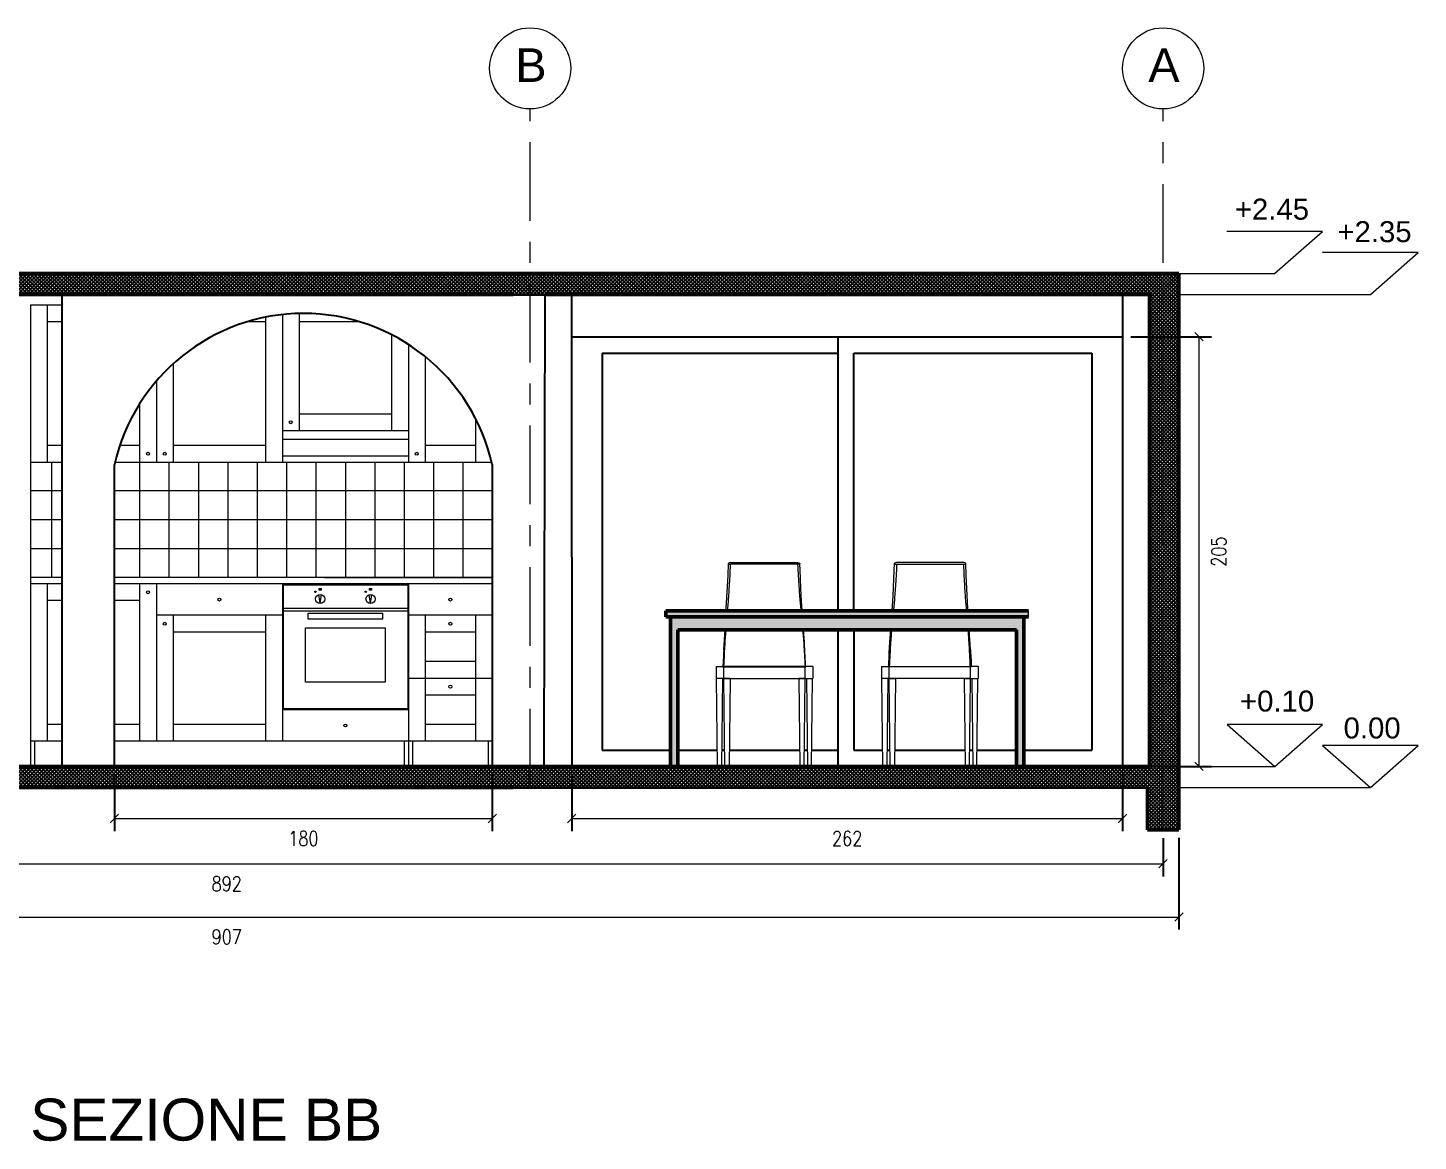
# Model space of a CAD drawing. Header units: inches. Extents: x -1721 to -585, y -6348 to -3019.
# Drawn here: x -953.73 to -947.11, y -3165.26 to -3159.96 of the extents above; entities that cross this region are included whole.
import ezdxf

# ---------------------------------------------------------------- set-up
doc = ezdxf.new("R2010")
doc.units = ezdxf.units.IN
doc.header["$MEASUREMENT"] = 0
for name, pattern in [('$0$CENTERX2', [4, 2.5, -0.5, 0.5, -0.5]), ('$0$CENTRO2', [1.125, 0.75, -0.125, 0.125, -0.125]), ('$0$HIDDEN', [0.375, 0.25, -0.125])]:
    doc.linetypes.add(name, pattern=pattern)
for name, color, linetype, lineweight in [('$0$A-FURN_Num_Penna__8', 8, 'Continuous', 18), ('$0$A-SECT-MCUT', 7, 'Continuous', 35), ('$0$A-WALL-FULL_Num_Penna__7', 7, 'Continuous', 18), ('$0$AA - pareti sezionate', 236, 'Continuous', 50), ('$0$AA - serramenti e porte', 4, 'Continuous', 25), ('$0$AA pareti non sezionate', 2, 'Continuous', 25), ('$0$AA- arredo', 8, 'Continuous', 18), ('$0$SEZIONE ARREDO', 8, 'Continuous', 25), ('$1$AA - linee quote', 3, 'Continuous', 13), ('$2$A-FURN', 8, 'Continuous', 18), ('$2$A-WALL-FULL', 7, 'Continuous', 35)]:
    doc.layers.add(name, color=color, linetype=linetype, lineweight=lineweight)
doc.layers.add('$0$SEZIONE ARREDO_Num_Penna__13', color=7, linetype='Continuous', lineweight=18, true_color=0x939598)
doc.styles.add('$0$ARIAL', font='Arial.ttf')
doc.styles.add('$4$E-ROMANS', font='romans.shx', dxfattribs={"width": 0.8})
doc.styles.get("Standard").update_dxf_attribs({"font": 'Arial.ttf'})
doc.dimstyles.new('$0$E-0100_TICK_12', dxfattribs={"dimscale": 0.001, "dimtxt": 70, "dimasz": 40, "dimexe": 60, "dimexo": 40, "dimgap": 60, "dimtad": 4, "dimdec": 0, "dimlfac": 100, "dimzin": 0, "dimdsep": 46, "dimtxsty": '$4$E-ROMANS', "dimblk": 'OBLIQUE', "dimblk1": 'OBLIQUE', "dimblk2": 'OBLIQUE', "dimcen": 60, "dimclrd": 256, "dimclre": 256, "dimclrt": 256, "dimadec": 0, "dimazin": 0, "dimtfac": 1, "dimtdec": 0, "dimtmove": 1, "dimatfit": 3, "dimldrblk": '$0$_Open90', "dimfxl": 1, "dimtfill": 1, "dimtolj": 1, "dimtzin": 0, "dimlwd": -1, "dimarcsym": 0})

# ---------------------------------------------------------------- blocks, each defined once
blk = doc.blocks.new('_Oblique')
at = {"color": 0, "linetype": 'ByBlock', "lineweight": -2}
blk.add_line((-0.5, -0.5), (0.5, 0.5), dxfattribs=at)
blk = doc.blocks.new('*D214')
at = {"layer": '$1$AA - linee quote', "linetype": 'Continuous', "lineweight": -2, "transparency": 16777216}
for p, q in [((-957.2432, -3163.8174), (-957.2432, -3164.0014)), ((-948.3232, -3163.8199), (-948.3232, -3164.0014))]:
    blk.add_line(p, q, dxfattribs=at)
at = {"layer": '$1$AA - linee quote', "transparency": 16777216}
blk.add_line((-957.2432, -3163.9414), (-948.3232, -3163.9414), dxfattribs=at)
at = {"layer": 'DEFPOINTS', "color": 0, "linetype": 'Continuous', "transparency": 16777216}
for p in [(-957.2432, -3163.7774), (-948.3232, -3163.7799), (-948.3232, -3163.9414)]:
    blk.add_point(p, dxfattribs=at)
at = {"layer": '$1$AA - linee quote', "linetype": 'Continuous', "transparency": 16777216, "xscale": 0.04, "yscale": 0.04, "zscale": 0.04, "rotation": 180}
blk.add_blockref('_Oblique', (-957.2432, -3163.9414), dxfattribs=at)
at = {"layer": '$1$AA - linee quote', "linetype": 'Continuous', "transparency": 16777216, "xscale": 0.04, "yscale": 0.04, "zscale": 0.04}
blk.add_blockref('_Oblique', (-948.3232, -3163.9414), dxfattribs=at)
at = {"layer": '$1$AA - linee quote', "linetype": 'Continuous', "transparency": 16777216, "insert": (-952.7832, -3164.0364), "char_height": 0.07, "attachment_point": 5, "style": '$4$E-ROMANS', "bg_fill": 3, "box_fill_scale": 1.25, "bg_fill_color": 256, "bg_fill_true_color": 13158600, "bg_fill_transparency": 0}
blk.add_mtext('\\A1;892', dxfattribs=at)
blk = doc.blocks.new('$0$_Open90')
at = {"color": 0, "linetype": 'ByBlock', "lineweight": -2}
for p, q in [((-19.69, 19.69), (0, 0)), ((0, 0), (-39.37, 0)), ((0, 0), (-19.69, -19.69))]:
    blk.add_line(p, q, dxfattribs=at)
blk = doc.blocks.new('*D215')
at = {"layer": '$1$AA - linee quote', "linetype": 'Continuous', "lineweight": -2, "transparency": 16777216}
for p, q in [((-957.3182, -3163.8174), (-957.3182, -3164.255)), ((-948.2482, -3163.8174), (-948.2482, -3164.255))]:
    blk.add_line(p, q, dxfattribs=at)
at = {"layer": '$1$AA - linee quote', "transparency": 16777216}
blk.add_line((-957.3182, -3164.195), (-948.2482, -3164.195), dxfattribs=at)
at = {"layer": 'DEFPOINTS', "color": 0, "linetype": 'Continuous', "transparency": 16777216}
for p in [(-957.3182, -3163.7774), (-948.2482, -3163.7774), (-948.2482, -3164.195)]:
    blk.add_point(p, dxfattribs=at)
at = {"layer": '$1$AA - linee quote', "linetype": 'Continuous', "transparency": 16777216, "xscale": 0.04, "yscale": 0.04, "zscale": 0.04, "rotation": 180}
blk.add_blockref('_Oblique', (-957.3182, -3164.195), dxfattribs=at)
at = {"layer": '$1$AA - linee quote', "linetype": 'Continuous', "transparency": 16777216, "xscale": 0.04, "yscale": 0.04, "zscale": 0.04}
blk.add_blockref('_Oblique', (-948.2482, -3164.195), dxfattribs=at)
at = {"layer": '$1$AA - linee quote', "linetype": 'Continuous', "transparency": 16777216, "insert": (-952.7832, -3164.29), "char_height": 0.07, "attachment_point": 5, "style": '$4$E-ROMANS', "bg_fill": 3, "box_fill_scale": 1.25, "bg_fill_color": 256, "bg_fill_true_color": 13158600, "bg_fill_transparency": 0}
blk.add_mtext('\\A1;907', dxfattribs=at)
blk = doc.blocks.new('*D216')
at = {"layer": '$1$AA - linee quote', "linetype": 'Continuous', "lineweight": -2, "transparency": 16777216}
for p, q in [((-951.1398, -3163.5174), (-951.1398, -3163.7856)), ((-948.5166, -3163.5174), (-948.5166, -3163.7856))]:
    blk.add_line(p, q, dxfattribs=at)
at = {"layer": '$1$AA - linee quote', "transparency": 16777216}
blk.add_line((-951.1398, -3163.7256), (-948.5166, -3163.7256), dxfattribs=at)
at = {"layer": 'DEFPOINTS', "color": 0, "linetype": 'Continuous', "transparency": 16777216}
for p in [(-951.1398, -3163.4774), (-948.5166, -3163.4774), (-948.5166, -3163.7256)]:
    blk.add_point(p, dxfattribs=at)
at = {"layer": '$1$AA - linee quote', "linetype": 'Continuous', "transparency": 16777216, "xscale": 0.04, "yscale": 0.04, "zscale": 0.04, "rotation": 180}
blk.add_blockref('_Oblique', (-951.1398, -3163.7256), dxfattribs=at)
at = {"layer": '$1$AA - linee quote', "linetype": 'Continuous', "transparency": 16777216, "xscale": 0.04, "yscale": 0.04, "zscale": 0.04}
blk.add_blockref('_Oblique', (-948.5166, -3163.7256), dxfattribs=at)
at = {"layer": '$1$AA - linee quote', "linetype": 'Continuous', "transparency": 16777216, "insert": (-949.8282, -3163.8206), "char_height": 0.07, "attachment_point": 5, "style": '$4$E-ROMANS', "bg_fill": 3, "box_fill_scale": 1.25, "bg_fill_color": 256, "bg_fill_true_color": 13158600, "bg_fill_transparency": 0}
blk.add_mtext('\\A1;262', dxfattribs=at)
blk = doc.blocks.new('*D217')
at = {"layer": '$1$AA - linee quote', "linetype": 'Continuous', "lineweight": -2, "transparency": 16777216}
for p, q in [((-948.4766, -3161.4303), (-948.0926, -3161.4303)), ((-948.4766, -3163.4774), (-948.0926, -3163.4774))]:
    blk.add_line(p, q, dxfattribs=at)
at = {"layer": '$1$AA - linee quote', "transparency": 16777216}
blk.add_line((-948.1526, -3161.4303), (-948.1526, -3163.4774), dxfattribs=at)
at = {"layer": 'DEFPOINTS', "color": 0, "linetype": 'Continuous', "transparency": 16777216}
for p in [(-948.5166, -3161.4303), (-948.5166, -3163.4774), (-948.1526, -3163.4774)]:
    blk.add_point(p, dxfattribs=at)
at = {"layer": '$1$AA - linee quote', "linetype": 'Continuous', "transparency": 16777216, "xscale": 0.04, "yscale": 0.04, "zscale": 0.04}
for p, rotation in [((-948.1526, -3161.4303), 90), ((-948.1526, -3163.4774), 270)]:
    blk.add_blockref('_Oblique', p, dxfattribs=dict(at, rotation=rotation))
at = {"layer": '$1$AA - linee quote', "linetype": 'Continuous', "transparency": 16777216, "insert": (-948.0576, -3162.4538), "char_height": 0.07, "attachment_point": 5, "rotation": 90, "style": '$4$E-ROMANS', "bg_fill": 3, "box_fill_scale": 1.25, "bg_fill_color": 256, "bg_fill_true_color": 13158600, "bg_fill_transparency": 0}
blk.add_mtext('\\A1;205', dxfattribs=at)
blk = doc.blocks.new('*D218')
at = {"layer": '$1$AA - linee quote', "linetype": 'Continuous', "lineweight": -2, "transparency": 16777216}
for p, q in [((-953.3182, -3163.5174), (-953.3182, -3163.7856)), ((-951.5182, -3163.5174), (-951.5182, -3163.7856))]:
    blk.add_line(p, q, dxfattribs=at)
at = {"layer": '$1$AA - linee quote', "transparency": 16777216}
blk.add_line((-953.3182, -3163.7256), (-951.5182, -3163.7256), dxfattribs=at)
at = {"layer": 'DEFPOINTS', "color": 0, "linetype": 'Continuous', "transparency": 16777216}
for p in [(-953.3182, -3163.4774), (-951.5182, -3163.4774), (-951.5182, -3163.7256)]:
    blk.add_point(p, dxfattribs=at)
at = {"layer": '$1$AA - linee quote', "linetype": 'Continuous', "transparency": 16777216, "xscale": 0.04, "yscale": 0.04, "zscale": 0.04, "rotation": 180}
blk.add_blockref('_Oblique', (-953.3182, -3163.7256), dxfattribs=at)
at = {"layer": '$1$AA - linee quote', "linetype": 'Continuous', "transparency": 16777216, "xscale": 0.04, "yscale": 0.04, "zscale": 0.04}
blk.add_blockref('_Oblique', (-951.5182, -3163.7256), dxfattribs=at)
at = {"layer": '$1$AA - linee quote', "linetype": 'Continuous', "transparency": 16777216, "insert": (-952.4182, -3163.8206), "char_height": 0.07, "attachment_point": 5, "style": '$4$E-ROMANS', "bg_fill": 3, "box_fill_scale": 1.25, "bg_fill_color": 256, "bg_fill_true_color": 13158600, "bg_fill_transparency": 0}
blk.add_mtext('\\A1;180', dxfattribs=at)

msp = doc.modelspace()

# ---------------------------------------------------------------- hatches: boundary and pattern name
at = {"layer": '$0$SEZIONE ARREDO', "true_color": 0x000000}
h = msp.add_hatch(dxfattribs=at)
h.set_pattern_fill('ANSI37', color=18, scale=0.1, angle=-90)
h.set_pattern_definition([(315, (-1209.965505, -3057.126027), (0.00883883476, 0.00883883476), []), (45, (-1209.965505, -3057.126027), (-0.00883883476, 0.00883883476), [])])
h.paths.add_polyline_path([(-957.1736, -3161.4774), (-957.1736, -3161.2281), (-957.1682, -3161.2281), (-951.4182, -3161.2281), (-951.2682, -3161.2281), (-948.3882, -3161.2281), (-948.3882, -3163.4774), (-957.1736, -3163.4774), (-957.1736, -3162.6774), (-957.3182, -3162.6774), (-957.3182, -3163.4774), (-957.3182, -3163.7774), (-957.1682, -3163.7774), (-957.1682, -3163.5774), (-951.4182, -3163.5774), (-948.3982, -3163.5774), (-948.3982, -3163.7799), (-948.2482, -3163.7799), (-948.2482, -3161.1281), (-951.2732, -3161.1281), (-957.3182, -3161.1281), (-957.3182, -3161.4774)])
at = {"layer": '$0$SEZIONE ARREDO_Num_Penna__13', "linetype": 'Continuous', "lineweight": 18, "true_color": 0x656565}
msp.add_hatch(color=251, dxfattribs=at).paths.add_polyline_path([(-948.9641, -3162.7362), (-950.6923, -3162.7362), (-950.6923, -3162.7651), (-948.9641, -3162.7651)])
at = {"layer": '$1$AA - linee quote'}
h = msp.add_hatch(color=256, dxfattribs=at)
h.dxf.hatch_style = 1
h.paths.add_polyline_path([(-947.5645, -3160.9279), (-948.0195, -3160.9279), (-947.792, -3161.1281)], flags=17)
h.paths.add_polyline_path([(-948.0195, -3160.9279), (-947.792, -3161.1281), (-947.5645, -3160.9279)])
h = msp.add_hatch(color=256, dxfattribs=at)
h.dxf.hatch_style = 1
h.paths.add_polyline_path([(-947.1083, -3161.0279), (-947.5634, -3161.0279), (-947.3358, -3161.2281)], flags=17)
h.paths.add_polyline_path([(-947.5634, -3161.0279), (-947.3358, -3161.2281), (-947.1083, -3161.0279)])
h = msp.add_hatch(color=256, dxfattribs=at)
h.dxf.hatch_style = 1
h.paths.add_polyline_path([(-947.5634, -3163.2772), (-948.0184, -3163.2772), (-947.7909, -3163.4774)], flags=17)
h.paths.add_polyline_path([(-948.0184, -3163.2772), (-947.7909, -3163.4774), (-947.5634, -3163.2772)])
h = msp.add_hatch(color=256, dxfattribs=at)
h.dxf.hatch_style = 1
h.paths.add_polyline_path([(-947.1083, -3163.3772), (-947.5634, -3163.3772), (-947.3358, -3163.5774)], flags=17)
h.paths.add_polyline_path([(-947.5634, -3163.3772), (-947.3358, -3163.5774), (-947.1083, -3163.3772)])

# ---------------------------------------------------------------- linework, layer by layer
at = {"layer": '$0$A-FURN_Num_Penna__8', "color": 8, "linetype": 'Continuous', "lineweight": 18}
msp.add_line((-948.9641, -3162.7651), (-948.9641, -3162.7362), dxfattribs=at)
at = {"layer": '$0$A-SECT-MCUT'}
msp.add_line((-951.4182, -3161.2281), (-951.2682, -3161.2281), dxfattribs=at)
at = {"layer": '$0$AA - pareti sezionate'}
for p, q in [((-951.2682, -3161.1281), (-957.3182, -3161.1281)), ((-951.2732, -3161.1281), (-948.2482, -3161.1281)), ((-948.2482, -3161.1281), (-948.2482, -3163.7799)), ((-957.1682, -3161.2281), (-951.4182, -3161.2281)), ((-951.2682, -3161.2281), (-948.3882, -3161.2281)), ((-948.3882, -3161.2281), (-948.3882, -3163.4774)), ((-950.6923, -3162.7362), (-950.4044, -3162.7362)), ((-950.6923, -3162.7651), (-950.6923, -3162.7362)), ((-950.4061, -3162.7651), (-950.6923, -3162.7651)), ((-949.6166, -3162.7651), (-950.4061, -3162.7651)), ((-950.4044, -3162.7362), (-949.6145, -3162.7362)), ((-949.6166, -3162.7651), (-949.2502, -3162.7651)), ((-949.6145, -3162.7362), (-949.252, -3162.7362)), ((-949.2521, -3162.7362), (-948.9641, -3162.7362)), ((-948.9641, -3162.7651), (-949.2502, -3162.7651)), ((-950.6348, -3162.8261), (-950.4099, -3162.8261)), ((-950.4099, -3162.8261), (-949.6209, -3162.8261)), ((-949.6209, -3162.8261), (-949.2462, -3162.8261)), ((-949.2462, -3162.8261), (-949.0216, -3162.8261)), ((-948.3982, -3163.5774), (-948.3982, -3163.7799)), ((-948.2482, -3163.7799), (-948.3982, -3163.7799))]:
    msp.add_line(p, q, dxfattribs=at)
msp.add_lwpolyline([(-951.4182, -3163.5774), (-957.1682, -3163.5774)], dxfattribs=at)
at = {"layer": '$0$AA - serramenti e porte'}
for p, q in [((-951.1398, -3161.4303), (-949.8327, -3161.4303)), ((-949.8713, -3161.5083), (-949.8713, -3161.4303)), ((-950.9952, -3161.5083), (-949.8713, -3161.5083)), ((-950.9952, -3161.5083), (-950.9952, -3163.3994)), ((-949.8713, -3162.7362), (-949.8713, -3161.5083)), ((-949.7963, -3161.5083), (-948.6631, -3161.5083)), ((-949.7963, -3162.7362), (-949.7963, -3161.5083)), ((-948.6631, -3161.5083), (-948.6631, -3163.3994)), ((-949.7963, -3162.8261), (-949.7963, -3163.3994)), ((-950.9952, -3163.3994), (-950.6697, -3163.3994)), ((-950.6348, -3163.3994), (-950.4471, -3163.3994)), ((-950.4254, -3163.3994), (-950.4114, -3163.3994)), ((-950.3898, -3163.3994), (-950.054, -3163.3994)), ((-950.0323, -3163.3994), (-950.0183, -3163.3994)), ((-949.9967, -3163.3994), (-949.8713, -3163.3994)), ((-949.9967, -3163.3994), (-949.8713, -3163.3994)), ((-949.7963, -3163.3994), (-949.6597, -3163.3994)), ((-949.6381, -3163.3994), (-949.6241, -3163.3994)), ((-949.6381, -3163.3994), (-949.6241, -3163.3994)), ((-949.6024, -3163.3994), (-949.2666, -3163.3994)), ((-949.245, -3163.3994), (-949.231, -3163.3994)), ((-949.245, -3163.3994), (-949.231, -3163.3994)), ((-949.2093, -3163.3994), (-949.0216, -3163.3994)), ((-949.2093, -3163.3994), (-949.0216, -3163.3994)), ((-948.9867, -3163.3994), (-948.6631, -3163.3994))]:
    msp.add_line(p, q, dxfattribs=at)
at = {"layer": '$0$AA pareti non sezionate'}
for p, q in [((-951.2682, -3161.2281), (-951.2736, -3163.4774)), ((-951.1398, -3162.4802), (-951.1398, -3161.2281))]:
    msp.add_line(p, q, dxfattribs=at)
msp.add_arc((-952.4182, -3162.2415), 0.9224, 12.66376, 167.33624, dxfattribs=at)
at = {"layer": '$0$AA- arredo', "linetype": 'Continuous', "lineweight": 18}
for p, q in [((-953.7182, -3161.2774), (-953.5682, -3161.2774)), ((-953.7182, -3161.2774), (-953.7182, -3162.0274)), ((-953.6382, -3161.2774), (-953.6382, -3162.0274)), ((-953.6382, -3161.3574), (-953.5682, -3161.3574)), ((-952.6814, -3161.3574), (-952.5982, -3161.3574)), ((-952.5982, -3161.3368), (-952.5982, -3162.0274)), ((-952.5182, -3161.3245), (-952.5182, -3162.0274)), ((-952.4382, -3161.3193), (-952.4382, -3161.8774)), ((-952.4382, -3161.3574), (-952.155, -3161.3574)), ((-951.9982, -3161.4202), (-951.9982, -3161.8774)), ((-951.9182, -3161.4663), (-951.9182, -3162.0274)), ((-953.0382, -3161.5585), (-953.0382, -3162.0274)), ((-951.8382, -3161.5242), (-951.8382, -3162.0274)), ((-953.1182, -3161.6408), (-953.1182, -3162.0274)), ((-953.1982, -3161.7491), (-953.1982, -3162.0274)), ((-952.4382, -3161.7974), (-951.9982, -3161.7974)), ((-951.5982, -3161.819), (-951.5982, -3162.0274)), ((-952.5182, -3161.8774), (-951.9182, -3161.8774)), ((-953.6382, -3161.9474), (-953.5682, -3161.9474)), ((-953.2925, -3161.9474), (-953.1982, -3161.9474)), ((-953.0382, -3161.9474), (-952.5982, -3161.9474)), ((-952.5182, -3161.9174), (-951.9182, -3161.9174)), ((-951.8382, -3161.9474), (-951.5982, -3161.9474)), ((-953.7182, -3162.0274), (-953.5682, -3162.0274)), ((-953.7182, -3162.0274), (-953.7182, -3162.5774)), ((-953.6182, -3162.0274), (-953.6182, -3162.5774)), ((-953.3154, -3162.0274), (-951.5182, -3162.0274)), ((-953.1982, -3162.0274), (-953.1982, -3162.5774)), ((-953.0582, -3162.0274), (-953.0582, -3162.5774)), ((-952.9182, -3162.0274), (-952.9182, -3162.5774)), ((-952.7782, -3162.0274), (-952.7782, -3162.5774)), ((-952.6382, -3162.0274), (-952.6382, -3162.5774)), ((-952.5182, -3161.9974), (-951.9182, -3161.9974)), ((-952.4982, -3162.0274), (-952.4982, -3162.5774)), ((-952.3582, -3162.0274), (-952.3582, -3162.5774)), ((-952.2182, -3162.0274), (-952.2182, -3162.5774)), ((-952.0782, -3162.0274), (-952.0782, -3162.5774)), ((-951.9382, -3162.0274), (-951.9382, -3162.5774)), ((-951.7982, -3162.0274), (-951.7982, -3162.5774)), ((-951.6582, -3162.0274), (-951.6582, -3162.5774)), ((-953.5682, -3162.1649), (-953.7182, -3162.1649)), ((-951.5182, -3162.1649), (-953.3182, -3162.1649)), ((-953.5682, -3162.3024), (-953.7182, -3162.3024)), ((-951.5182, -3162.3024), (-953.3182, -3162.3024)), ((-953.5682, -3162.4399), (-953.7182, -3162.4399)), ((-951.5182, -3162.4399), (-953.3182, -3162.4399)), ((-950.3835, -3162.5065), (-950.064, -3162.5065)), ((-950.064, -3162.5141), (-950.3835, -3162.5141)), ((-949.6023, -3162.5109), (-949.6006, -3162.5121)), ((-949.2729, -3162.5065), (-949.5924, -3162.5065)), ((-949.5924, -3162.5141), (-949.2729, -3162.5141)), ((-953.7182, -3162.5774), (-953.7182, -3163.3574)), ((-953.5682, -3162.5774), (-953.7182, -3162.5774)), ((-953.5682, -3162.6074), (-953.7182, -3162.6074)), ((-953.6382, -3162.6074), (-953.6382, -3163.3574)), ((-951.5182, -3162.5774), (-953.3182, -3162.5774)), ((-951.5182, -3162.6074), (-953.3182, -3162.6074)), ((-953.1982, -3162.6074), (-953.1982, -3163.3574)), ((-953.1182, -3162.6074), (-953.1182, -3163.3574)), ((-952.5182, -3162.6074), (-952.5182, -3163.3574)), ((-952.5152, -3162.6129), (-951.9212, -3162.6129)), ((-952.5152, -3162.6129), (-952.5152, -3163.2019)), ((-952.3435, -3162.6289), (-952.3334, -3162.6289)), ((-952.3435, -3162.6375), (-952.3435, -3162.6289)), ((-952.3334, -3162.6289), (-952.3334, -3162.6375)), ((-952.3182, -3162.5774), (-951.5182, -3162.5774)), ((-952.1036, -3162.6289), (-952.0935, -3162.6289)), ((-952.1036, -3162.6375), (-952.1036, -3162.6289)), ((-952.0935, -3162.6289), (-952.0935, -3162.6375)), ((-951.9212, -3162.6129), (-951.9212, -3163.2019)), ((-953.5682, -3162.6874), (-953.6382, -3162.6874)), ((-953.1982, -3162.6874), (-953.3182, -3162.6874)), ((-952.3381, -3162.7011), (-952.3448, -3162.6586)), ((-952.3334, -3162.6375), (-952.3435, -3162.6375)), ((-952.3381, -3162.7011), (-952.3315, -3162.6586)), ((-952.0982, -3162.7011), (-952.1049, -3162.6586)), ((-952.0935, -3162.6375), (-952.1036, -3162.6375)), ((-952.0982, -3162.7011), (-952.0916, -3162.6586)), ((-952.5182, -3162.7574), (-953.1182, -3162.7574)), ((-953.0382, -3162.7574), (-953.0382, -3163.3574)), ((-952.5982, -3162.7574), (-952.5982, -3163.3574)), ((-952.5152, -3162.7229), (-951.9212, -3162.7229)), ((-952.5152, -3162.7359), (-951.9212, -3162.7359)), ((-952.3949, -3162.7465), (-952.0415, -3162.7465)), ((-952.3949, -3162.775), (-952.3949, -3162.7465)), ((-952.0415, -3162.7465), (-952.0415, -3162.775)), ((-951.5182, -3162.7574), (-951.9182, -3162.7574)), ((-951.8382, -3162.7574), (-951.8382, -3163.3574)), ((-951.5982, -3162.7574), (-951.5982, -3163.3574)), ((-952.408, -3162.817), (-952.0283, -3162.817)), ((-952.408, -3163.0753), (-952.408, -3162.817)), ((-952.0415, -3162.775), (-952.3949, -3162.775)), ((-952.0283, -3162.817), (-952.0283, -3163.0753)), ((-952.5982, -3162.8374), (-953.0382, -3162.8374)), ((-951.5982, -3162.8374), (-951.8382, -3162.8374)), ((-951.5982, -3162.9774), (-951.8382, -3162.9774)), ((-950.4524, -3163.0011), (-950.4524, -3163.0581)), ((-950.4524, -3163.0011), (-950.4181, -3163.0011)), ((-950.4199, -3163.0025), (-950.415, -3163.0025)), ((-950.4149, -3163.0011), (-950.415, -3163.0011)), ((-950.415, -3163.0025), (-950.415, -3163.0011)), ((-950.415, -3163.0581), (-950.415, -3163.0025)), ((-950.415, -3163.0025), (-950.0288, -3163.0025)), ((-950.0288, -3163.0011), (-950.4149, -3163.0011)), ((-950.0288, -3163.0025), (-950.0288, -3163.0011)), ((-950.0268, -3163.0011), (-950.0288, -3163.0011)), ((-950.0288, -3163.0011), (-950.0288, -3163.0011)), ((-950.0288, -3163.0581), (-950.0288, -3163.0025)), ((-950.0288, -3163.0025), (-950.0256, -3163.0025)), ((-950.0262, -3163.0011), (-950.0268, -3163.0011)), ((-949.9914, -3163.0011), (-950.0257, -3163.0011)), ((-949.9914, -3163.0011), (-949.9914, -3163.0011)), ((-949.9913, -3163.0011), (-949.9913, -3163.0581)), ((-949.665, -3163.0011), (-949.665, -3163.0581)), ((-949.665, -3163.0011), (-949.665, -3163.0011)), ((-949.665, -3163.0011), (-949.6307, -3163.0011)), ((-949.6276, -3163.0025), (-949.6308, -3163.0025)), ((-949.6302, -3163.0011), (-949.6296, -3163.0011)), ((-949.6296, -3163.0011), (-949.6276, -3163.0011)), ((-949.6276, -3163.0011), (-949.6276, -3163.0011)), ((-949.6276, -3163.0011), (-949.2415, -3163.0011)), ((-949.6276, -3163.0025), (-949.6276, -3163.0011)), ((-949.2414, -3163.0025), (-949.6276, -3163.0025)), ((-949.6276, -3163.0581), (-949.6276, -3163.0025)), ((-949.2415, -3163.0011), (-949.2414, -3163.0011)), ((-949.2414, -3163.0025), (-949.2414, -3163.0011)), ((-949.2364, -3163.0025), (-949.2414, -3163.0025)), ((-949.2414, -3163.0581), (-949.2414, -3163.0025)), ((-949.204, -3163.0011), (-949.2383, -3163.0011)), ((-949.204, -3163.0011), (-949.204, -3163.0581)), ((-952.0283, -3163.0753), (-952.408, -3163.0753)), ((-951.9182, -3163.0574), (-951.5182, -3163.0574)), ((-950.415, -3163.0581), (-950.4524, -3163.0581)), ((-950.415, -3163.0581), (-950.0288, -3163.0581)), ((-950.3856, -3163.0581), (-950.415, -3163.0581)), ((-950.0288, -3163.0581), (-950.0581, -3163.0581)), ((-950.0288, -3163.0581), (-949.9914, -3163.0581)), ((-949.9914, -3163.0581), (-949.9914, -3163.0581)), ((-949.6276, -3163.0581), (-949.665, -3163.0581)), ((-949.665, -3163.0581), (-949.665, -3163.0581)), ((-949.2414, -3163.0581), (-949.6276, -3163.0581)), ((-949.6276, -3163.0581), (-949.5983, -3163.0581)), ((-949.2708, -3163.0581), (-949.2414, -3163.0581)), ((-949.2414, -3163.0581), (-949.204, -3163.0581)), ((-951.5982, -3163.1374), (-951.8382, -3163.1374)), ((-951.9182, -3163.2074), (-952.5182, -3163.2074)), ((-952.5152, -3163.2019), (-951.9212, -3163.2019)), ((-953.5682, -3163.2774), (-953.6382, -3163.2774)), ((-953.1982, -3163.2774), (-953.3182, -3163.2774)), ((-952.5982, -3163.2774), (-953.0382, -3163.2774)), ((-951.5982, -3163.2774), (-951.8382, -3163.2774)), ((-953.7182, -3163.3574), (-953.7182, -3163.4774)), ((-953.5682, -3163.3574), (-953.7182, -3163.3574)), ((-953.6982, -3163.3574), (-953.6982, -3163.4774)), ((-951.5182, -3163.3574), (-953.3182, -3163.3574))]:
    msp.add_line(p, q, dxfattribs=at)
at = {"layer": '$0$AA- arredo', "linetype": 'Continuous', "lineweight": 18, "flags": 128}
for points in [[(-950.4044, -3162.7362), (-950.4037, -3162.7252), (-950.3956, -3162.5682), (-950.3937, -3162.5113), (-950.3936, -3162.5103)], [(-950.3835, -3162.5065), (-950.3883, -3162.5074), (-950.3917, -3162.5085), (-950.3934, -3162.5097), (-950.3934, -3162.5109)], [(-950.3934, -3162.5109), (-950.3883, -3162.5132), (-950.3835, -3162.5141)], [(-950.064, -3162.5065), (-950.0592, -3162.5074), (-950.0558, -3162.5085), (-950.0541, -3162.5097), (-950.0541, -3162.5109)], [(-950.0541, -3162.5109), (-950.0592, -3162.5132), (-950.064, -3162.5141)], [(-950.0419, -3162.7362), (-950.0467, -3162.6642), (-950.0526, -3162.5435), (-950.0539, -3162.5103)], [(-949.6145, -3162.7362), (-949.6097, -3162.6642), (-949.6038, -3162.5435), (-949.6025, -3162.5103)], [(-949.5924, -3162.5065), (-949.5972, -3162.5074), (-949.6006, -3162.5085), (-949.6023, -3162.5097), (-949.6023, -3162.5109)], [(-949.6006, -3162.5121), (-949.5972, -3162.5132), (-949.5924, -3162.5141)], [(-949.263, -3162.5109), (-949.263, -3162.5097), (-949.2647, -3162.5085), (-949.2681, -3162.5074), (-949.2729, -3162.5065)], [(-949.2729, -3162.5141), (-949.2681, -3162.5132)], [(-949.2681, -3162.5132), (-949.2647, -3162.5121)], [(-949.2647, -3162.5121), (-949.263, -3162.5109)], [(-949.252, -3162.7362), (-949.2527, -3162.7252), (-949.2607, -3162.5682), (-949.2627, -3162.5113), (-949.2628, -3162.5103)], [(-950.4157, -3162.9224), (-950.4143, -3162.8983), (-950.4099, -3162.8261)], [(-950.0286, -3162.9474), (-950.0291, -3162.9384), (-950.0319, -3162.8855), (-950.0359, -3162.8261)], [(-949.6278, -3162.9474), (-949.6273, -3162.9384), (-949.6245, -3162.8855), (-949.6205, -3162.8261)], [(-949.2407, -3162.9224), (-949.2421, -3162.8983), (-949.2465, -3162.8261)]]:
    msp.add_lwpolyline(points, dxfattribs=at)
at = {"layer": '$0$AA- arredo', "linetype": 'Continuous', "lineweight": 18}
for centre, radius in [((-952.4782, -3161.8374), 0.007), ((-953.1582, -3161.9874), 0.007), ((-953.0782, -3161.9874), 0.007), ((-951.8782, -3161.9874), 0.007), ((-953.1582, -3162.6474), 0.007), ((-952.8182, -3162.6824), 0.007), ((-952.361, -3162.6453), 0.00318), ((-952.3381, -3162.6793), 0.0218), ((-952.1211, -3162.6453), 0.00318), ((-952.0982, -3162.6793), 0.0218), ((-951.7182, -3162.6824), 0.007), ((-953.0782, -3162.7974), 0.007), ((-951.7182, -3162.7974), 0.007), ((-951.7182, -3163.0974), 0.007), ((-952.2182, -3163.2824), 0.007)]:
    msp.add_circle(centre, radius, dxfattribs=at)
for points, knots in [([(-950.3974, -3162.7362), (-950.3972, -3162.7331), (-950.3969, -3162.7299), (-950.3966, -3162.7266), (-950.3957, -3162.7164), (-950.3949, -3162.7059), (-950.394, -3162.6948), (-950.3931, -3162.6837), (-950.3922, -3162.6721), (-950.3914, -3162.6596), (-950.3905, -3162.647), (-950.3896, -3162.6336), (-950.3887, -3162.6189), (-950.3879, -3162.6043), (-950.387, -3162.5885), (-950.3861, -3162.5711), (-950.3852, -3162.5537), (-950.3844, -3162.5349), (-950.3835, -3162.5141)], [0, 0, 0, 0, 1, 1, 1, 2, 2, 2, 3, 3, 3, 4, 4, 4, 5, 5, 5, 6, 6, 6, 6]), ([(-950.064, -3162.5141), (-950.063, -3162.5349), (-950.062, -3162.5537), (-950.0611, -3162.5711), (-950.0601, -3162.5885), (-950.0591, -3162.6043), (-950.0581, -3162.6189), (-950.0572, -3162.6336), (-950.0562, -3162.647), (-950.0552, -3162.6596), (-950.0542, -3162.6721), (-950.0532, -3162.6837), (-950.0523, -3162.6948), (-950.0513, -3162.7059), (-950.0503, -3162.7164), (-950.0493, -3162.7266), (-950.049, -3162.7299), (-950.0487, -3162.7331), (-950.0484, -3162.7362)], [0, 0, 0, 0, 1, 1, 1, 2, 2, 2, 3, 3, 3, 4, 4, 4, 5, 5, 5, 6, 6, 6, 6]), ([(-949.5924, -3162.5141), (-949.5934, -3162.5349), (-949.5943, -3162.5537), (-949.5953, -3162.5711), (-949.5963, -3162.5885), (-949.5973, -3162.6043), (-949.5983, -3162.6189), (-949.5992, -3162.6336), (-949.6002, -3162.647), (-949.6012, -3162.6596), (-949.6022, -3162.6721), (-949.6032, -3162.6837), (-949.6041, -3162.6948), (-949.6051, -3162.7059), (-949.6061, -3162.7164), (-949.6071, -3162.7266), (-949.6074, -3162.7299), (-949.6077, -3162.7331), (-949.608, -3162.7362)], [0, 0, 0, 0, 1, 1, 1, 2, 2, 2, 3, 3, 3, 4, 4, 4, 5, 5, 5, 6, 6, 6, 6]), ([(-949.259, -3162.7362), (-949.2592, -3162.7331), (-949.2595, -3162.7299), (-949.2598, -3162.7266), (-949.2607, -3162.7164), (-949.2615, -3162.7059), (-949.2624, -3162.6948), (-949.2633, -3162.6837), (-949.2642, -3162.6721), (-949.265, -3162.6596), (-949.2659, -3162.647), (-949.2668, -3162.6336), (-949.2677, -3162.6189), (-949.2685, -3162.6043), (-949.2694, -3162.5885), (-949.2703, -3162.5711), (-949.2711, -3162.5537), (-949.272, -3162.5349), (-949.2729, -3162.5141)], [0, 0, 0, 0, 1, 1, 1, 2, 2, 2, 3, 3, 3, 4, 4, 4, 5, 5, 5, 6, 6, 6, 6]), ([(-950.4149, -3163.001), (-950.4132, -3162.9596), (-950.4115, -3162.9254), (-950.4097, -3162.896), (-950.4082, -3162.8693), (-950.4066, -3162.8466), (-950.405, -3162.8261)], [0, 0, 0, 0, 1, 1, 1, 2, 2, 2, 2]), ([(-950.0399, -3162.8261), (-950.0382, -3162.8466), (-950.0364, -3162.8693), (-950.0346, -3162.896), (-950.0327, -3162.9257), (-950.0307, -3162.9604), (-950.0288, -3163.0025)], [0, 0, 0, 0, 1, 1, 1, 2, 2, 2, 2]), ([(-949.6165, -3162.8261), (-949.6182, -3162.8466), (-949.62, -3162.8693), (-949.6218, -3162.896), (-949.6237, -3162.9257), (-949.6257, -3162.9604), (-949.6276, -3163.0025)], [0, 0, 0, 0, 1, 1, 1, 2, 2, 2, 2]), ([(-949.2415, -3163.001), (-949.2432, -3162.9596), (-949.2449, -3162.9254), (-949.2467, -3162.896), (-949.2482, -3162.8693), (-949.2498, -3162.8466), (-949.2514, -3162.8261)], [0, 0, 0, 0, 1, 1, 1, 2, 2, 2, 2])]:
    msp.add_open_spline(points, degree=3, knots=knots, dxfattribs=at)
for points in [[(-950.4157, -3162.9224), (-950.4179, -3162.9613), (-950.4189, -3162.9804), (-950.4199, -3163.001)], [(-950.0256, -3163.0025), (-950.0264, -3162.9871), (-950.0272, -3162.9726), (-950.0286, -3162.9474)], [(-949.6308, -3163.0025), (-949.63, -3162.9871), (-949.6292, -3162.9726), (-949.6278, -3162.9474)], [(-949.2407, -3162.9224), (-949.2385, -3162.9613), (-949.2375, -3162.9804), (-949.2365, -3163.001)]]:
    msp.add_open_spline(points, degree=3, dxfattribs=at)
at = {"layer": '$1$AA - linee quote', "linetype": '$0$CENTRO2', "ltscale": 0.5}
for p, q in [((-951.3382, -3163.5774), (-951.3382, -3160.3446)), ((-948.3232, -3163.7774), (-948.3232, -3160.3446))]:
    msp.add_line(p, q, dxfattribs=at)
at = {"layer": '$1$AA - linee quote'}
for p, q in [((-947.5645, -3160.9279), (-948.0195, -3160.9279)), ((-947.792, -3161.1281), (-947.5645, -3160.9279)), ((-947.1083, -3161.0279), (-947.5634, -3161.0279)), ((-947.3358, -3161.2281), (-947.1083, -3161.0279)), ((-948.0184, -3163.2772), (-947.7909, -3163.4774)), ((-947.5634, -3163.2772), (-948.0184, -3163.2772)), ((-947.7909, -3163.4774), (-947.5634, -3163.2772)), ((-947.5634, -3163.3772), (-947.3358, -3163.5774)), ((-947.1083, -3163.3772), (-947.5634, -3163.3772)), ((-947.3358, -3163.5774), (-947.1083, -3163.3772))]:
    msp.add_line(p, q, dxfattribs=at)
at = {"layer": '$1$AA - linee quote', "linetype": 'Continuous'}
for p, q in [((-948.2482, -3161.1281), (-947.792, -3161.1281)), ((-948.2482, -3161.2281), (-947.7909, -3161.2281)), ((-947.7909, -3161.2281), (-947.3358, -3161.2281)), ((-948.2482, -3163.4774), (-947.7909, -3163.4774)), ((-948.2482, -3163.5774), (-947.3358, -3163.5774))]:
    msp.add_line(p, q, dxfattribs=at)
at = {"layer": '$1$AA - linee quote'}
for centre in [(-951.3382, -3160.1513), (-948.3232, -3160.1513)]:
    msp.add_circle(centre, 0.1933, dxfattribs=at)
at = {"layer": '$2$A-FURN'}
for p, q in [((-950.6697, -3163.4774), (-950.6697, -3163.4751)), ((-950.6348, -3163.4774), (-950.6697, -3163.4774)), ((-950.6348, -3163.4751), (-950.6348, -3163.4774)), ((-950.4264, -3163.4774), (-950.4462, -3163.4774)), ((-950.3907, -3163.4774), (-950.4106, -3163.4774)), ((-950.053, -3163.4774), (-950.0331, -3163.4774)), ((-950.0174, -3163.4774), (-949.9975, -3163.4774)), ((-949.639, -3163.4774), (-949.6589, -3163.4774)), ((-949.6034, -3163.4774), (-949.6232, -3163.4774)), ((-949.2657, -3163.4774), (-949.2458, -3163.4774))]:
    msp.add_line(p, q, dxfattribs=at)
at = {"layer": '$2$A-WALL-FULL', "color": 7, "linetype": '$0$HIDDEN', "ltscale": 100}
msp.add_line((-951.2736, -3163.4774), (-948.3882, -3163.4774), dxfattribs=at)
at = {"layer": '$2$A-WALL-FULL', "color": 0}
msp.add_line((-949.23, -3163.4774), (-949.2101, -3163.4774), dxfattribs=at)
at = {"layer": '$2$A-WALL-FULL', "color": 7, "true_color": 0xffffff}
msp.add_line((-949.0216, -3163.4774), (-948.9867, -3163.4774), dxfattribs=at)
at = {"layer": '$2$A-WALL-FULL', "color": 7}
msp.add_line((-951.4182, -3163.5774), (-948.3982, -3163.5774), dxfattribs=at)

# ---------------------------------------------------------------- texts
at = {"layer": '$1$AA - linee quote', "linetype": 'Continuous', "attachment_point": 1}
for s, width, heights, insert, char_height in [('+2.45', 0.464554, [0], (-947.9816, -3160.7723), 0.1), ('+2.35', 0.464554, [0], (-947.4931, -3160.8794), 0.1), ('+0.10', 0.464554, [0], (-947.9571, -3163.1159), 0.1), ('0.00', 0.464554, [0], (-947.4637, -3163.2443), 0.1), ('SEZIONE BB', 2.1255, [0.4778], (-953.7191, -3165.0603), 0.2)]:
    msp.add_mtext_dynamic_manual_height_columns(s, width=width, gutter_width=1, heights=heights, dxfattribs=dict(at, insert=insert, char_height=char_height))
at = {"layer": '$1$AA - linee quote', "linetype": '$0$CENTERX2', "ltscale": 5, "style": '$0$ARIAL'}
for tag, p in [('B', (-951.4088, -3160.2161)), ('A', (-948.3938, -3160.2161))]:
    msp.add_attdef(tag, p, '', height=0.16, dxfattribs=at)

# ---------------------------------------------------------------- next in the draw order: dimensions: what is measured, and where the dimension line sits
at = {"layer": '$1$AA - linee quote', "color": 7, "linetype": 'Continuous', "true_color": 0xffffff}
dim = msp.add_linear_dim(base=(-948.3232, -3163.9414), p1=(-957.2432, -3163.7774), p2=(-948.3232, -3163.7799), dimstyle='$0$E-0100_TICK_12', dxfattribs=at)
dim.commit()
dim.dimension.update_dxf_attribs({"geometry": '*D214', "text_midpoint": (-952.7832, -3164.0364)})

# ---------------------------------------------------------------- next in the draw order: dimensions: what is measured, and where the dimension line sits
dim = msp.add_linear_dim(base=(-948.2482, -3164.195), p1=(-957.3182, -3163.7774), p2=(-948.2482, -3163.7774), dimstyle='$0$E-0100_TICK_12', dxfattribs=at)
dim.commit()
dim.dimension.update_dxf_attribs({"geometry": '*D215', "text_midpoint": (-952.7832, -3164.29)})

# ---------------------------------------------------------------- next in the draw order: dimensions: what is measured, and where the dimension line sits
for base, p1, p2, picture, middle in [((-951.5182, -3163.7256), (-953.3182, -3163.4774), (-951.5182, -3163.4774), '*D218', (-952.4182, -3163.8206)), ((-948.5166, -3163.7256), (-951.1398, -3163.4774), (-948.5166, -3163.4774), '*D216', (-949.8282, -3163.8206))]:
    dim = msp.add_linear_dim(base=base, p1=p1, p2=p2, dimstyle='$0$E-0100_TICK_12', dxfattribs=at)
    dim.commit()
    dim.dimension.update_dxf_attribs({"geometry": picture, "text_midpoint": middle})

# ---------------------------------------------------------------- next in the draw order: hatches: boundary and pattern name
at = {"layer": '$0$SEZIONE ARREDO_Num_Penna__13', "linetype": 'Continuous', "lineweight": 18, "true_color": 0x656565}
msp.add_hatch(color=251, dxfattribs=at).paths.add_polyline_path([(-948.9867, -3162.7651), (-950.6697, -3162.7651), (-950.6697, -3163.4774), (-950.6348, -3163.4774), (-950.6348, -3162.8261), (-949.0216, -3162.8261), (-949.0216, -3163.4774), (-948.9867, -3163.4774)])

# ---------------------------------------------------------------- next in the draw order: linework, layer by layer
at = {"layer": '$0$A-WALL-FULL_Num_Penna__7', "color": 7, "linetype": 'Continuous', "lineweight": 18}
msp.add_line((-951.5182, -3162.0393), (-951.5182, -3163.4774), dxfattribs=at)
at = {"layer": '$0$AA - pareti sezionate'}
for p, q in [((-950.6697, -3163.4751), (-950.6697, -3162.7651)), ((-948.9867, -3163.4774), (-948.9867, -3162.7651)), ((-950.6348, -3162.8261), (-950.6348, -3163.4751)), ((-949.0216, -3162.8261), (-949.0216, -3163.4774))]:
    msp.add_line(p, q, dxfattribs=at)
at = {"layer": '$0$AA - serramenti e porte'}
msp.add_line((-949.8713, -3163.4774), (-949.8713, -3162.8261), dxfattribs=at)
at = {"layer": '$0$AA pareti non sezionate'}
for p, q in [((-951.5182, -3162.0393), (-951.5182, -3163.4774)), ((-951.1398, -3162.4802), (-951.1398, -3163.4774))]:
    msp.add_line(p, q, dxfattribs=at)
at = {"layer": '$0$AA pareti non sezionate', "flags": 128}
msp.add_lwpolyline([(-953.5682, -3161.2281), (-953.5682, -3163.4774), (-953.3182, -3163.4774), (-953.3182, -3162.0393)], dxfattribs=at)
at = {"layer": '$0$AA- arredo', "linetype": 'Continuous', "lineweight": 18}
for p, q in [((-951.9182, -3162.6074), (-951.9182, -3163.4774)), ((-950.4462, -3163.4774), (-950.4506, -3163.0581)), ((-950.4213, -3163.0581), (-950.4264, -3163.4774)), ((-950.4106, -3163.4774), (-950.415, -3163.0581)), ((-950.3856, -3163.0581), (-950.3907, -3163.4774)), ((-950.0581, -3163.0581), (-950.053, -3163.4774)), ((-950.0331, -3163.4774), (-950.0288, -3163.0581)), ((-950.0225, -3163.0581), (-950.0174, -3163.4774)), ((-949.9975, -3163.4774), (-949.9931, -3163.0581)), ((-949.6589, -3163.4774), (-949.6633, -3163.0581)), ((-949.6339, -3163.0581), (-949.639, -3163.4774)), ((-949.6232, -3163.4774), (-949.6276, -3163.0581)), ((-949.5983, -3163.0581), (-949.6034, -3163.4774)), ((-949.2708, -3163.0581), (-949.2657, -3163.4774)), ((-949.2458, -3163.4774), (-949.2414, -3163.0581)), ((-949.2351, -3163.0581), (-949.23, -3163.4774)), ((-949.2101, -3163.4774), (-949.2058, -3163.0581)), ((-951.9382, -3163.3574), (-951.9382, -3163.4774)), ((-951.8982, -3163.3574), (-951.8982, -3163.4774)), ((-951.5382, -3163.3574), (-951.5382, -3163.4774))]:
    msp.add_line(p, q, dxfattribs=at)

# ---------------------------------------------------------------- next in the draw order: dimensions: what is measured, and where the dimension line sits
at = {"layer": '$1$AA - linee quote', "color": 7, "linetype": 'Continuous', "true_color": 0xffffff}
dim = msp.add_linear_dim(base=(-948.1526, -3163.4774), p1=(-948.5166, -3161.4303), p2=(-948.5166, -3163.4774), angle=90, dimstyle='$0$E-0100_TICK_12', dxfattribs=at)
dim.commit()
dim.dimension.update_dxf_attribs({"geometry": '*D217', "text_midpoint": (-948.0576, -3162.4538)})

# ---------------------------------------------------------------- next in the draw order: linework, layer by layer
at = {"layer": '$0$AA - pareti sezionate'}
msp.add_lwpolyline([(-957.1736, -3163.4774), (-948.3882, -3163.4774)], dxfattribs=at)
at = {"layer": '$0$AA - serramenti e porte'}
msp.add_line((-949.8327, -3161.4303), (-948.5166, -3161.4303), dxfattribs=at)
at = {"layer": '$0$AA pareti non sezionate'}
msp.add_line((-948.5166, -3161.2281), (-948.5166, -3163.4774), dxfattribs=at)

doc.saveas('drawing.dxf')
